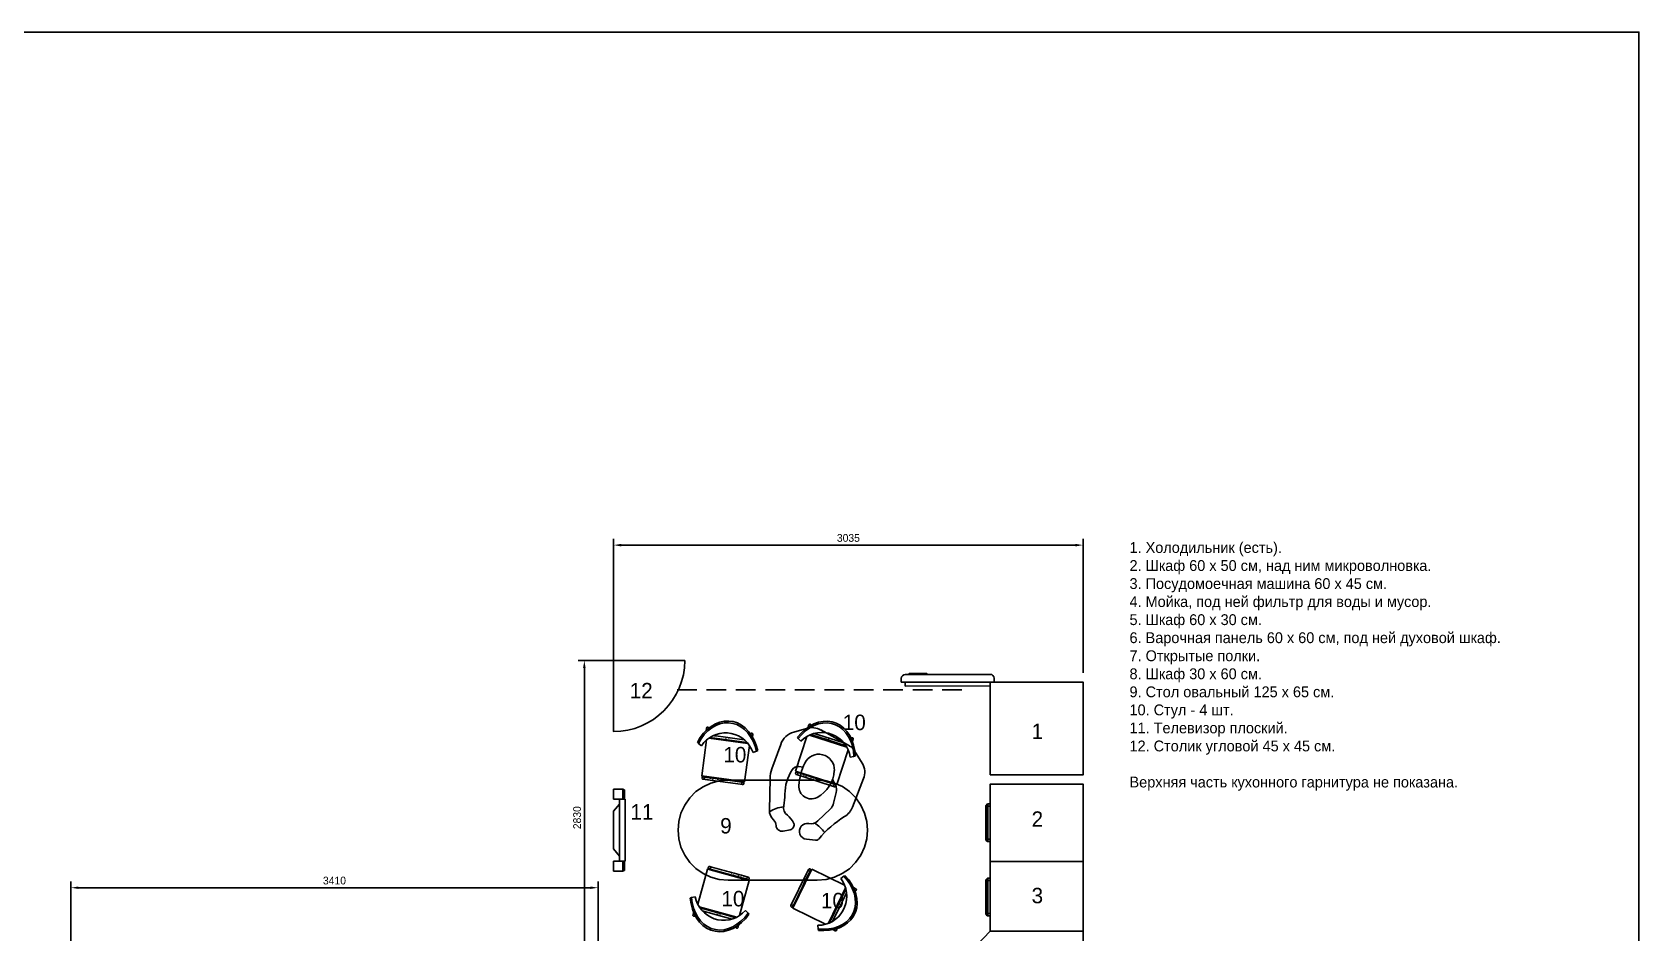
# Model space of a CAD drawing. Header units: millimetres. Extents: x -2161 to 29909, y 190 to 21725.
# Drawn here: x 8771 to 19160, y 14428 to 20254 of the extents above; entities that cross this region are included whole.
import ezdxf

# ---------------------------------------------------------------- set-up
doc = ezdxf.new("R2010")
doc.units = ezdxf.units.MM
doc.linetypes.add('DASHED', pattern=[19.05, 12.7, -6.35])
doc.linetypes.add('ELGO_LTYPE0', pattern=[0])
for name, color, linetype in [('04 Мебель', 5, 'Continuous'), ('05 Шторы', 5, 'DASHED'), ('07 Аксессуары', 6, 'Continuous'), ('08 Размеры', 7, 'Continuous')]:
    doc.layers.add(name, color=color, linetype=linetype)
doc.layers.add('100 noprint', color=1, linetype='Continuous', plot=False)
doc.styles.add('ATTR', font='romans.shx', dxfattribs={"width": 0.8, "height": 1.2})
doc.styles.get("Standard").update_dxf_attribs({"font": 'Ubuntu-R.ttf'})
doc.dimstyles.new('ISO-25', dxfattribs={"dimtxt": 2.5, "dimasz": 2.5, "dimexe": 1.25, "dimexo": 0.625, "dimtad": 1, "dimtxsty": 'Standard', "dimcen": 2.5, "dimadec": 0, "dimazin": 0, "dimtfac": 1, "dimtmove": 0, "dimatfit": 3, "dimfxl": 1, "dimarcsym": 0})

# ---------------------------------------------------------------- blocks, each defined once
blk = doc.blocks.new('m_108')
at = {"color": 0, "linetype": 'ELGO_LTYPE0', "lineweight": -2}
for p, q in [((-301.5, 137.4), (-285.8, 148.4)), ((-285.8, 148.4), (-268.5, 156.5)), ((-268.5, 156.5), (-250.3, 161.3)), ((-250.3, 161.3), (-231.6, 162.9)), ((-231.6, 162.9), (-213, 161.2)), ((-213, 161.2), (-194.8, 156.4)), ((-194.8, 156.4), (-177.5, 148.3)), ((-177.5, 148.3), (-161.8, 137.3)), ((-105, 138.1), (-104.4, 138.7)), ((-104.4, 138.7), (-103.6, 139)), ((-103.6, 139), (-102.8, 139)), ((-102.8, 139), (-102, 138.8)), ((-102, 138.8), (-101.3, 138.3)), ((-84, 140.2), (-94.2, 138)), ((-73.9, 140.7), (-84, 140.2)), ((-64.1, 139.7), (-73.9, 140.7)), ((-54.9, 137), (-64.1, 139.7)), ((-457.7, 104), (-462.2, 95.5)), ((-451.7, 111.8), (-457.7, 104)), ((-454.4, 102.4), (-448.6, 109.9)), ((-444.3, 118.6), (-451.7, 111.8)), ((-448.6, 109.9), (-441.4, 116.5)), ((-435.6, 124.5), (-444.3, 118.6)), ((-441.4, 116.5), (-433, 122.2)), ((-437.8, 40.4), (-413.1, 116.8)), ((-436.6, 37.7), (-410.6, 118.2)), ((-425.8, 129.3), (-435.6, 124.5)), ((-433.7, 68.5), (-419.6, 112)), ((-433, 122.2), (-423.6, 126.8)), ((-430.9, 129.9), (-430.7, 130.7)), ((-430.7, 129.1), (-430.9, 129.9)), ((-430.7, 130.7), (-430.4, 131.4)), ((-430.3, 128.4), (-430.7, 129.1)), ((-430.4, 131.4), (-429.8, 132)), ((-429.7, 127.9), (-430.3, 128.4)), ((-430, 101.2), (-424.7, 107.4)), ((-429.8, 132), (-429, 132.3)), ((-429.2, 127.7), (-429.7, 127.9)), ((-429, 132.3), (-428.2, 132.3)), ((-428.2, 132.3), (-427.5, 132.1)), ((-427.5, 132.1), (-422.4, 130.5)), ((-427.5, 132.1), (-426.9, 131.6)), ((-426.9, 131.6), (-426.5, 130.9)), ((-426.5, 129.3), (-426.7, 128.9)), ((-426.5, 130.9), (-426.3, 130.1)), ((-426.3, 130.1), (-426.5, 129.3)), ((-415, 133), (-425.8, 129.3)), ((-424.7, 107.4), (-418.6, 112.9)), ((-423.6, 126.8), (-413.2, 130.3)), ((-418.6, 112.9), (-411.9, 117.6)), ((-403.5, 135.4), (-415, 133)), ((-413.2, 130.3), (-402.1, 132.6)), ((-412.4, 117.2), (-411, 116.8)), ((-411.9, 117.6), (-404.6, 121.3)), ((-330.4, 96.8), (-405.1, 121)), ((-404.6, 121.3), (-396.9, 124)), ((-391.4, 136.5), (-403.5, 135.4)), ((-402.1, 132.6), (-390.4, 133.7)), ((-396.9, 124), (-388.9, 125.7)), ((-390.4, 133.7), (-391.4, 136.5)), ((-388.9, 125.7), (-390.4, 133.7)), ((-333.3, 91.8), (-325.5, 108.7)), ((-325.5, 108.7), (-314.8, 124.1)), ((-314.8, 124.1), (-301.5, 137.4)), ((-161.8, 137.3), (-148.6, 123.9)), ((-148.6, 123.9), (-137.9, 108.6)), ((-112.9, 113.6), (-147.3, 43)), ((-137.9, 108.6), (-130.1, 91.7)), ((-124.3, 122.4), (-133.5, 114.4)), ((-133.5, 114.4), (-132.2, 111.8)), ((-123.3, 119.5), (-132.2, 111.8)), ((-132.2, 111.8), (-127.5, 105.2)), ((-127.5, 105.2), (-120.7, 109.7)), ((-114.6, 129), (-124.3, 122.4)), ((-113.9, 125.9), (-123.3, 119.5)), ((-120.7, 109.7), (-113.4, 113.4)), ((-104.5, 134.3), (-114.6, 129)), ((-104.2, 130.9), (-113.9, 125.9)), ((-113.4, 113.4), (-105.6, 116.1)), ((-107.7, 132.6), (-105.3, 137.4)), ((-107.1, 115.6), (-31, 78.5)), ((-105.7, 114.9), (-105.1, 116.2)), ((-105.6, 116.1), (-97.6, 117.7)), ((-105.3, 137.4), (-105.4, 136.6)), ((-105.4, 136.6), (-105.2, 135.9)), ((-105.3, 137.4), (-105, 138.1)), ((-105.2, 135.9), (-104.7, 135.2)), ((-104.7, 135.2), (-104, 134.7)), ((-94.2, 138), (-104.5, 134.3)), ((-104.3, 116.4), (-32.1, 81.2)), ((-94.3, 134.5), (-104.2, 130.9)), ((-104, 134.7), (-103.6, 134.6)), ((-101.3, 138.3), (-100.9, 137.6)), ((-100.7, 136), (-101, 135.5)), ((-100.9, 137.6), (-100.7, 136.8)), ((-100.7, 136.8), (-100.7, 136)), ((-97.6, 117.7), (-89.5, 118.3)), ((-96.3, 117.8), (-77, 108.4)), ((-84.4, 136.6), (-94.3, 134.5)), ((-93.1, 114.9), (-93, 115.6)), ((-89.5, 118.3), (-81.3, 117.8)), ((-87.7, 113), (-87.7, 113.5)), ((-74.7, 137.2), (-84.4, 136.6)), ((-81.3, 117.8), (-73.3, 116.2)), ((-77, 108.4), (-35.9, 88.4)), ((-77, 108.4), (-77, 108.2)), ((-65.3, 136.1), (-74.7, 137.2)), ((-73.3, 116.2), (-65.5, 113.6)), ((-65.5, 113.6), (-58.1, 110)), ((-56.3, 133.6), (-65.3, 136.1)), ((-58.1, 110), (-51.3, 105.5)), ((-48.1, 129.6), (-56.3, 133.6)), ((-46.3, 132.8), (-54.9, 137)), ((-51.3, 105.5), (-45.1, 100.2)), ((-40.5, 124.1), (-48.1, 129.6)), ((-38.5, 127.2), (-46.3, 132.8)), ((-33.9, 117.3), (-40.5, 124.1)), ((-31.6, 120.1), (-38.5, 127.2)), ((-28.4, 109.3), (-33.9, 117.3)), ((-25.9, 111.8), (-31.6, 120.1)), ((-23.9, 100.2), (-28.4, 109.3)), ((-21.2, 102.4), (-25.9, 111.8)), ((-465.2, 86.4), (-466.5, 76.9)), ((-466.5, 76.9), (-466.1, 67)), ((-462.2, 95.5), (-465.2, 86.4)), ((-462.8, 76.2), (-461.6, 85.4)), ((-462.5, 66.7), (-462.8, 76.2)), ((-461.6, 85.4), (-458.7, 94.2)), ((-458.7, 94.2), (-454.4, 102.4)), ((-442.4, 62.9), (-442, 71.1)), ((-442, 71.1), (-440.5, 79.1)), ((-440.5, 79.1), (-438, 86.9)), ((-438, 86.9), (-434.5, 94.3)), ((-434.5, 94.3), (-430, 101.2)), ((-429.1, 73.6), (-428.4, 73.3)), ((-428.8, 79.8), (-428.1, 79.6)), ((-427.8, 73.1), (-427.4, 72.9)), ((-359.1, 8), (-330.9, 95.3)), ((-348.7, 19), (-325.3, 91.6)), ((-344.9, 46.6), (-330.6, 90.8)), ((-339.8, 54.5), (-338.2, 73.6)), ((-338.2, 73.6), (-333.3, 91.8)), ((-332.2, 91.3), (-330.3, 90.7)), ((-330.9, 95.3), (-330.6, 96)), ((-330.7, 95.8), (-328, 94.9)), ((-330.6, 96), (-330.5, 96.6)), ((-330.5, 96.6), (-330.4, 96.8)), ((-329.9, 93), (-330, 92.2)), ((-330, 92.2), (-329.8, 91.4)), ((-329.5, 93.7), (-329.9, 93)), ((-329.8, 91.4), (-329.4, 90.7)), ((-328.8, 94.3), (-329.5, 93.7)), ((-329.4, 90.7), (-328.7, 90.1)), ((-328.1, 94.6), (-328.8, 94.3)), ((-328.7, 90.1), (-327.9, 89.9)), ((-328, 94.9), (-328.1, 94.6)), ((-327.2, 94.6), (-328.1, 94.6)), ((-327.9, 89.9), (-327.1, 89.9)), ((-326.4, 94.4), (-327.2, 94.6)), ((-327.1, 89.9), (-326.3, 90.2)), ((-325.8, 93.9), (-326.4, 94.4)), ((-326.3, 90.2), (-325.7, 90.8)), ((-325.3, 93.2), (-325.8, 93.9)), ((-325.7, 90.8), (-325.3, 91.5)), ((-325.2, 92.4), (-325.3, 93.2)), ((-325.3, 91.5), (-325.2, 92.4)), ((-325.3, 91.6), (-325.3, 91.6)), ((-130.1, 91.7), (-125.3, 73.6)), ((-125.3, 73.6), (-123.7, 54.5)), ((-73.5, 101.5), (-73.3, 101.9)), ((-72.9, 102.4), (-72.6, 103.1)), ((-66.8, 101.2), (-66.5, 102)), ((-63.4, 2.1), (-29, 72.7)), ((-45.1, 100.2), (-39.7, 94)), ((-39.7, 94), (-35.1, 87.2)), ((-35.1, 87.2), (-31.5, 79.9)), ((-32.4, 79.2), (-31.7, 80.4)), ((-31.5, 79.9), (-28.8, 72.2)), ((-28.8, 72.2), (-27.2, 64.2)), ((-20.7, 90.2), (-23.9, 100.2)), ((-17.9, 92), (-21.2, 102.4)), ((-18.6, 79.4), (-20.7, 90.2)), ((-19, 95.6), (-18.8, 96.1)), ((-18.8, 96.1), (-18.2, 96.6)), ((-17.9, 68.1), (-18.6, 79.4)), ((-18.2, 96.6), (-17.5, 96.9)), ((-18.2, 92.9), (-17.8, 92.7)), ((-15.8, 80.9), (-17.9, 92)), ((-17.8, 92.7), (-17, 92.5)), ((-17.5, 96.9), (-16.6, 97)), ((-14.9, 93.3), (-17.2, 88.5)), ((-17, 92.5), (-16.2, 92.5)), ((-16.6, 97), (-15.8, 96.7)), ((-16.2, 92.5), (-15.5, 92.8)), ((-15.8, 96.7), (-15.2, 96.3)), ((-15, 69.1), (-15.8, 80.9)), ((-15.5, 92.8), (-14.9, 93.3)), ((-15.2, 96.3), (-14.7, 95.6)), ((-14.6, 94), (-14.9, 93.3)), ((-14.7, 95.6), (-14.5, 94.8)), ((-14.5, 94.8), (-14.6, 94)), ((-466.1, 67), (-464.2, 57.1)), ((-464.2, 57.1), (-460.6, 47.3)), ((-460.6, 57.2), (-462.5, 66.7)), ((-457.1, 47.6), (-460.6, 57.2)), ((-460.6, 47.3), (-455.4, 37.6)), ((-460.4, 38.6), (-460.3, 39.4)), ((-460.2, 37.8), (-460.4, 38.6)), ((-460.3, 39.4), (-459.9, 40.2)), ((-459.8, 37.1), (-460.2, 37.8)), ((-459.9, 40.2), (-459.3, 40.8)), ((-459.2, 36.6), (-459.8, 37.1)), ((-459.3, 40.8), (-458.5, 41.1)), ((-458.5, 36.4), (-459.2, 36.6)), ((-458.5, 41.1), (-457.8, 41.1)), ((-457.7, 36.4), (-458.5, 36.4)), ((-458.5, 36.4), (-453.4, 34.7)), ((-457.8, 41.1), (-457.2, 41)), ((-456.9, 36.8), (-457.7, 36.4)), ((-452.2, 38.4), (-457.1, 47.6)), ((-456.3, 37.3), (-456.9, 36.8)), ((-456, 38.1), (-456.3, 37.3)), ((-455.9, 38.5), (-456, 38.1)), ((-455.4, 37.6), (-448.9, 28.4)), ((-445.8, 29.5), (-452.2, 38.4)), ((-441.7, 54.8), (-442.4, 62.9)), ((-440, 46.8), (-441.7, 54.8)), ((-440.3, 48.1), (-433.7, 68.5)), ((-437.3, 39), (-440, 46.8)), ((-438.6, 51.7), (-437.9, 51.7)), ((-437.5, 39.6), (-436.1, 39.1)), ((-433.6, 31.8), (-437.3, 39)), ((-437.2, 57.1), (-436.8, 57.2)), ((-433.7, 68.5), (-433.6, 68.5)), ((-355.7, 13.1), (-346.6, 41.3)), ((-346.6, 41.3), (-344.9, 46.6)), ((-346.6, 41.3), (-346.4, 41.3)), ((-345.4, 41.1), (-344.6, 40.9)), ((-344.9, 46.6), (-344.7, 46.6)), ((-342.1, 45.8), (-341.4, 45.6)), ((-339.8, -137.5), (-339.8, 54.5)), ((-148.3, 38.4), (-147.9, 39.2)), ((-148.3, 37.6), (-148.3, 38.4)), ((-148.1, 36.8), (-148.3, 37.6)), ((-147.7, 36.1), (-148.1, 36.8)), ((-147.9, 39.2), (-147.3, 39.8)), ((-147.2, 35.8), (-147.7, 36.1)), ((-147.7, 36.1), (-147, 35.6)), ((-147.5, 39.9), (-146.3, 42.5)), ((-147.3, 39.8), (-147.5, 39.9)), ((-147.3, 43), (-147, 42.9)), ((-146.5, 40.1), (-147.3, 39.8)), ((-147.1, 35.7), (-147.2, 35.8)), ((-147.1, 35.7), (-137.9, 31.2)), ((-147.1, 35.7), (-147.1, 35.7)), ((-147.1, 35.7), (-147.1, 35.7)), ((-147.1, 35.7), (-147.1, 35.7)), ((-147, 42.9), (-146.5, 42.6)), ((-147, 35.6), (-146.2, 35.4)), ((-146.5, 42.6), (-145.9, 42.3)), ((-145.7, 40.2), (-146.5, 40.1)), ((-146.2, 35.4), (-145.4, 35.5)), ((-145.9, 42.3), (-63.4, 2.1)), ((-144.9, 39.9), (-145.7, 40.2)), ((-145.4, 35.5), (-144.6, 35.8)), ((-144.2, 39.5), (-144.9, 39.9)), ((-144.6, 35.8), (-144, 36.4)), ((-143.8, 38.8), (-144.2, 39.5)), ((-144, 36.4), (-143.6, 37.1)), ((-143.6, 38), (-143.8, 38.8)), ((-143.6, 37.1), (-143.6, 38)), ((-143, 38.4), (-142, 40.4)), ((-142.8, 38.9), (-116.2, 25.9)), ((-135.7, 34.1), (-135.5, 34.8)), ((-123.7, 54.5), (-123.7, -137.5)), ((-27.2, 64.2), (-26.6, 56)), ((-26.6, 56), (-18.5, 56.4)), ((-18.5, 56.4), (-17.9, 68.1)), ((-18.5, 56.4), (-15.6, 57)), ((-15.6, 57), (-15, 69.1)), ((-448.9, 28.4), (-440.9, 19.7)), ((-438.2, 21.1), (-445.8, 29.5)), ((-440.9, 19.7), (-431.8, 11.7)), ((-429.3, 13.4), (-438.2, 21.1)), ((-433.8, 32.2), (-359.1, 8)), ((-428.9, 25), (-433.6, 31.8)), ((-431.8, 11.7), (-429.3, 13.4)), ((-429.3, 13.4), (-423.4, 18.9)), ((-423.4, 18.9), (-428.9, 25)), ((-358.8, 9.1), (-356, 8.2)), ((-357.3, 13.6), (-355.2, 12.9)), ((-356.5, 10), (-356.4, 10.9)), ((-356.4, 9.2), (-356.5, 10)), ((-356.4, 10.9), (-356, 11.6)), ((-355.9, 8.5), (-356.4, 9.2)), ((-356, 11.6), (-355.4, 12.1)), ((-356, 8.2), (-355.9, 8.5)), ((-355.3, 8), (-355.9, 8.5)), ((-355.4, 12.1), (-354.6, 12.5)), ((-354.5, 7.7), (-355.3, 8)), ((-354.6, 12.5), (-353.8, 12.5)), ((-353.6, 7.8), (-354.5, 7.7)), ((-353.8, 12.5), (-353, 12.2)), ((-352.9, 8.1), (-353.6, 7.8)), ((-353, 12.2), (-352.4, 11.7)), ((-352.2, 8.6), (-352.9, 8.1)), ((-352.6, 20.8), (-351.9, 20.8)), ((-352.4, 11.7), (-351.9, 11)), ((-351.9, 9.4), (-352.2, 8.6)), ((-352, 9.1), (-351.9, 9.2)), ((-351.9, 9.2), (-348.7, 19)), ((-351.9, 11), (-351.7, 10.2)), ((-351.7, 10.2), (-351.9, 9.4)), ((-351.9, 9.3), (-351.9, 9.2)), ((-351.9, 9.2), (-351.9, 9.2)), ((-351.5, 25.8), (-351, 25.8)), ((-351.2, 15.2), (-350.7, 14.8)), ((-351, 25.8), (-350.3, 25.8)), ((-350.3, 25.8), (-349.6, 25.6)), ((-349.7, 20.1), (-349.1, 19.7)), ((-348.7, 19), (-348.8, 19.3)), ((-347.9, 30.6), (-347.1, 30.4)), ((-141.8, 33.7), (-141.3, 34.2)), ((-137.9, 31.2), (-69.3, -2.2)), ((-137.9, 31.2), (-137.6, 31.2)), ((-137.2, 31.5), (-136.7, 31.9)), ((-131.2, 31.1), (-131, 31.8)), ((-131, 31.8), (-130.8, 32.5)), ((-130.8, 32.5), (-130.8, 32.9)), ((-126.9, 28), (-126.5, 28.8)), ((-116.8, 24), (-116.5, 24.8)), ((-116.2, 25.9), (-111.1, 23.5)), ((-116.2, 25.9), (-116.1, 25.8)), ((-112.6, 20.2), (-112.3, 20.9)), ((-111.1, 23.5), (-111.2, 23.3)), ((-111.1, 23.5), (-69.4, 3.2)), ((-70.7, 0.6), (-70.3, 1.4)), ((-70.7, -0.2), (-70.7, 0.6)), ((-70.3, 1.4), (-69.7, 1.9)), ((-69.7, 1.9), (-68.9, 2.3)), ((-69.6, 2.9), (-68.7, 4.7)), ((-68.9, 2.3), (-68.1, 2.3)), ((-68.1, 2.3), (-67.3, 2.1)), ((-67.3, 2.1), (-66.6, 1.6)), ((-66.6, 1.6), (-66.2, 0.9)), ((-66.2, 0.9), (-66, 0.1)), ((-66, 0.1), (-65.7, 0)), ((-66, 0.1), (-66, -0.7)), ((-65.7, 0), (-64.4, 2.6)), ((-70.5, -1), (-70.7, -0.2)), ((-70.1, -1.7), (-70.5, -1)), ((-69.4, -2.2), (-70.1, -1.7)), ((-68.6, -2.4), (-69.4, -2.2)), ((-69.4, -2.2), (-68.6, -2.4)), ((-69.3, -2.2), (-69.4, -2.2)), ((-67.8, -2.4), (-68.6, -2.4)), ((-67, -2), (-67.8, -2.4)), ((-66.4, -1.5), (-67, -2)), ((-66, -0.7), (-66.4, -1.5)), ((-452.1, -100.7), (-458.1, -108.8)), ((-454.7, -110.1), (-448.9, -102.3)), ((-444.6, -93.4), (-452.1, -100.7)), ((-448.9, -102.3), (-441.6, -95.2)), ((-435.8, -86.9), (-444.6, -93.4)), ((-441.6, -95.2), (-433.2, -89)), ((-440.6, -85.7), (-440.9, -86.5)), ((-440.9, -86.5), (-440.9, -87.3)), ((-440.9, -87.3), (-440.6, -88.1)), ((-440.2, -85), (-440.6, -85.7)), ((-440.6, -88.1), (-440.1, -88.7)), ((-439.5, -84.6), (-440.2, -85)), ((-440.1, -88.7), (-439.4, -89.1)), ((-438.7, -84.4), (-439.5, -84.6)), ((-439.4, -89.1), (-438.8, -89.1)), ((-438, -84.5), (-438.7, -84.4)), ((-437.3, -84.9), (-438, -84.5)), ((-438, -84.5), (-432.7, -85.2)), ((-436.7, -85.5), (-437.3, -84.9)), ((-436.4, -86.2), (-436.7, -85.5)), ((-436.5, -87.5), (-436.4, -87.1)), ((-436.4, -87.1), (-436.4, -86.2)), ((-425.8, -81.4), (-435.8, -86.9)), ((-433.2, -89), (-423.6, -83.7)), ((-432.8, -148.3), (-426.6, -102.9)), ((-431.7, -176.6), (-421, -97)), ((-430.8, -108.3), (-425.8, -101.8)), ((-430.1, -179), (-418.8, -95.1)), ((-414.9, -77), (-425.8, -81.4)), ((-425.8, -101.8), (-420, -96)), ((-423.6, -83.7), (-413, -79.5)), ((-420.4, -96.5), (-419, -96.7)), ((-420, -96), (-413.5, -91.1)), ((-403.2, -73.8), (-414.9, -77)), ((-336.1, -101.9), (-413.9, -91.4)), ((-413.5, -91.1), (-406.4, -87)), ((-413, -79.5), (-401.7, -76.3)), ((-406.4, -87), (-398.8, -83.9)), ((-401.7, -76.3), (-403.2, -73.8)), ((-398.8, -83.9), (-401.7, -76.3)), ((-336.4, -104.4), (-336.3, -103.5)), ((-336.3, -103.5), (-336.2, -102.8)), ((-333.4, -103.4), (-336.3, -103)), ((-336.2, -102.8), (-336.1, -102.2)), ((-336.1, -102.2), (-336.1, -101.9)), ((-334.1, -104.2), (-333.4, -103.7)), ((-333.4, -103.7), (-333.4, -103.4)), ((-333.4, -103.7), (-332.6, -103.5)), ((-332.6, -103.5), (-331.8, -103.6)), ((-331.8, -103.6), (-331.1, -104)), ((-147.6, -181.5), (-123.1, -92.6)), ((-132.9, -103.8), (-134.3, -108.9)), ((-134.1, -126.1), (-126.2, -97.5)), ((-132.9, -103.8), (-130.2, -94)), ((-132.9, -104.1), (-132.9, -103.8)), ((-131.2, -99.5), (-130.6, -99.8)), ((-130.2, -94), (-130.3, -94.8)), ((-130.3, -94.8), (-130.1, -95.6)), ((-129.9, -93.2), (-130.2, -94)), ((-130.1, -93.7), (-130.2, -93.8)), ((-130.2, -93.8), (-130.2, -93.8)), ((-130.2, -93.8), (-130.2, -93.9)), ((-130.2, -94), (-130.2, -93.8)), ((-130.1, -95.6), (-129.6, -96.3)), ((-129.3, -92.6), (-129.9, -93.2)), ((-129.6, -96.3), (-129, -96.8)), ((-128.5, -92.3), (-129.3, -92.6)), ((-129, -96.8), (-128.2, -97)), ((-127.7, -92.2), (-128.5, -92.3)), ((-128.2, -97), (-127.3, -96.9)), ((-126.9, -92.4), (-127.7, -92.2)), ((-127.3, -96.9), (-126.6, -96.6)), ((-126.2, -92.9), (-126.9, -92.4)), ((-126.7, -97.4), (-124.6, -98)), ((-126.6, -96.6), (-126, -96)), ((-126.2, -92.9), (-126.1, -92.6)), ((-125.7, -93.6), (-126.2, -92.9)), ((-126.1, -92.6), (-123.4, -93.4)), ((-126, -96), (-125.6, -95.2)), ((-125.5, -94.4), (-125.7, -93.6)), ((-125.6, -95.2), (-125.5, -94.4)), ((-123.1, -92.3), (-47.4, -113.1)), ((-123.1, -92.6), (-123.1, -92.3)), ((-52.7, -94.5), (-58.3, -100.3)), ((-58.3, -100.3), (-52.6, -106.2)), ((-50.3, -92.7), (-52.7, -94.5)), ((-43.5, -101.8), (-52.7, -94.5)), ((-40.8, -100.3), (-50.3, -92.7)), ((-35.5, -109.8), (-43.5, -101.8)), ((-32.5, -108.6), (-40.8, -100.3)), ((-465.6, -126.7), (-466.9, -136.2)), ((-466.9, -136.2), (-466.5, -145.8)), ((-462.7, -117.5), (-465.6, -126.7)), ((-463.2, -136.5), (-461.9, -127.4)), ((-462.8, -145.8), (-463.2, -136.5)), ((-458.1, -108.8), (-462.7, -117.5)), ((-461.9, -127.4), (-459.1, -118.5)), ((-459.1, -118.5), (-454.7, -110.1)), ((-441.3, -138.9), (-440.2, -130.8)), ((-440.2, -130.8), (-438.1, -122.9)), ((-438.1, -122.9), (-434.9, -115.4)), ((-434.9, -115.4), (-430.8, -108.3)), ((-429.9, -136.2), (-429.1, -136.3)), ((-348.5, -194.1), (-336.4, -104.4)), ((-341.4, -154), (-335.2, -108)), ((-340.3, -181.8), (-330.8, -111.2)), ((-338.2, -156.5), (-339.8, -137.5)), ((-336.9, -107.7), (-334.9, -108)), ((-334.9, -105.6), (-334.7, -104.8)), ((-334.9, -106.5), (-334.9, -105.6)), ((-334.6, -107.2), (-334.9, -106.5)), ((-334.7, -104.8), (-334.1, -104.2)), ((-334, -107.8), (-334.6, -107.2)), ((-333.3, -108.2), (-334, -107.8)), ((-332.4, -108.3), (-333.3, -108.2)), ((-331.6, -108.2), (-332.4, -108.3)), ((-330.9, -107.7), (-331.6, -108.2)), ((-331.1, -104), (-330.5, -104.7)), ((-330.4, -107.1), (-330.9, -107.7)), ((-330.8, -111.2), (-330.1, -106.3)), ((-330.5, -104.7), (-330.2, -105.4)), ((-330.1, -106.3), (-330.4, -107.1)), ((-330.2, -105.4), (-330.1, -106.3)), ((-330.1, -106.2), (-330.1, -106.2)), ((-330.1, -106.3), (-330.1, -106.2)), ((-147.9, -176.2), (-135.6, -131.5)), ((-141.7, -135.6), (-143.2, -141)), ((-140.2, -130.2), (-141.7, -135.6)), ((-138.7, -124.8), (-140.2, -130.2)), ((-139.1, -130.6), (-138.3, -130.8)), ((-137.2, -119.4), (-138.7, -124.8)), ((-135.8, -114.1), (-137.2, -119.4)), ((-136.1, -125.8), (-135.3, -126)), ((-134.3, -108.9), (-135.8, -114.1)), ((-135.6, -131.5), (-135.7, -131.5)), ((-135.6, -131.5), (-134.1, -126.1)), ((-134.1, -126.1), (-134.2, -126.1)), ((-134, -115.2), (-133.2, -115.4)), ((-132.5, -104.4), (-132, -104.8)), ((-131.8, -110.3), (-131, -110.4)), ((-131, -110.4), (-130.4, -110.4)), ((-130.4, -110.4), (-129.9, -110.4)), ((-129.6, -105.4), (-129, -105.4)), ((-123.7, -137.5), (-125.3, -156.5)), ((-66.7, -200.1), (-44.3, -118.5)), ((-52.6, -106.2), (-47.6, -112.7)), ((-48.8, -142.2), (-43, -121.1)), ((-47.6, -112.7), (-43.6, -119.8)), ((-45.8, -149.3), (-40.1, -128.7)), ((-44.7, -119.9), (-43.4, -120.3)), ((-43.6, -119.8), (-40.5, -127.4)), ((-43.3, -138), (-42.8, -137.9)), ((-42.4, -132.4), (-41.7, -132.4)), ((-40.5, -127.4), (-38.4, -135.3)), ((-38.4, -135.3), (-37.4, -143.4)), ((-28.7, -118.4), (-35.5, -109.8)), ((-25.5, -117.6), (-32.5, -108.6)), ((-23.4, -127.5), (-28.7, -118.4)), ((-27.7, -114.8), (-22.5, -116.2)), ((-19.9, -127), (-25.5, -117.6)), ((-24.6, -117.2), (-25, -118)), ((-25, -118), (-25, -118.4)), ((-24, -116.6), (-24.6, -117.2)), ((-23.3, -116.3), (-24, -116.6)), ((-23.6, -120.8), (-23, -121)), ((-19.5, -136.8), (-23.4, -127.5)), ((-22.5, -116.2), (-23.3, -116.3)), ((-23, -121), (-22.2, -120.9)), ((-21.8, -116.4), (-22.5, -116.2)), ((-22.2, -120.9), (-21.5, -120.5)), ((-21.1, -116.9), (-21.8, -116.4)), ((-21.5, -120.5), (-21, -119.9)), ((-20.7, -117.5), (-21.1, -116.9)), ((-21, -119.9), (-20.6, -119.2)), ((-20.5, -118.3), (-20.7, -117.5)), ((-20.6, -119.2), (-20.5, -118.3)), ((-15.9, -136.6), (-19.9, -127)), ((-17.1, -146.3), (-19.5, -136.8)), ((-13.5, -146.5), (-15.9, -136.6)), ((-466.5, -145.8), (-464.4, -155.4)), ((-464.4, -155.4), (-460.7, -164.8)), ((-460.8, -155.1), (-462.8, -145.8)), ((-457.2, -164.1), (-460.8, -155.1)), ((-460.7, -164.8), (-455.4, -173.9)), ((-452.1, -172.9), (-457.2, -164.1)), ((-445.6, -181.1), (-452.1, -172.9)), ((-441.3, -147.1), (-441.3, -138.9)), ((-440.3, -155.2), (-441.3, -147.1)), ((-438.2, -163.2), (-440.3, -155.2)), ((-435.1, -170.7), (-438.2, -163.2)), ((-435.6, -169.5), (-432.8, -148.3)), ((-431, -177.8), (-435.1, -170.7)), ((-434.5, -165.6), (-433.9, -165.5)), ((-434.2, -160), (-433.8, -159.9)), ((-432.8, -148.3), (-432.6, -148.1)), ((-429.1, -142.4), (-428.3, -142.5)), ((-427.7, -142.6), (-427.3, -142.7)), ((-346.1, -188.8), (-342.2, -159.5)), ((-342.2, -159.5), (-341.4, -154)), ((-342.2, -159.5), (-342, -159.4)), ((-341.6, -170.2), (-340.8, -170.3)), ((-341.4, -154), (-341.3, -153.9)), ((-341, -159.4), (-340.2, -159.5)), ((-338.6, -154.2), (-337.8, -154.3)), ((-333.3, -174.6), (-338.2, -156.5)), ((-151.8, -172.4), (-153.1, -177.2)), ((-150.4, -167.4), (-151.8, -172.4)), ((-149, -162.2), (-150.4, -167.4)), ((-147.6, -157), (-149, -162.2)), ((-146.1, -151.7), (-147.6, -157)), ((-144.6, -146.4), (-146.1, -151.7)), ((-143.2, -141), (-144.6, -146.4)), ((-125.3, -156.5), (-130.2, -174.6)), ((-64.3, -198.5), (-52.1, -153.9)), ((-57.9, -193.5), (-45.8, -149.3)), ((-52.1, -153.9), (-50.4, -148.1)), ((-51.9, -154.1), (-51.6, -154.2)), ((-51, -154.4), (-50.2, -154.7)), ((-51, -160.7), (-50.2, -160.9)), ((-50.4, -148.1), (-48.8, -142.2)), ((-45.8, -149.3), (-46, -149.4)), ((-40.7, -167.6), (-43.9, -175.1)), ((-38.6, -159.7), (-40.7, -167.6)), ((-37.5, -151.6), (-38.6, -159.7)), ((-37.4, -143.4), (-37.5, -151.6)), ((-19.7, -173.9), (-17.3, -165)), ((-17.3, -165), (-16.4, -155.8)), ((-16.4, -155.8), (-17.1, -146.3)), ((-16.1, -175.1), (-13.6, -165.8)), ((-13.6, -165.8), (-12.7, -156.3)), ((-12.7, -156.3), (-13.5, -146.5)), ((-455.4, -173.9), (-448.7, -182.4)), ((-453.5, -180.7), (-453.7, -181.5)), ((-453.7, -181.5), (-453.7, -182.3)), ((-453.7, -182.3), (-453.4, -183.1)), ((-453, -180.1), (-453.5, -180.7)), ((-453.4, -183.1), (-452.9, -183.7)), ((-452.3, -179.6), (-453, -180.1)), ((-452.9, -183.7), (-452.1, -184.1)), ((-451.5, -179.4), (-452.3, -179.6)), ((-452.1, -184.1), (-451.4, -184.2)), ((-451, -179.5), (-451.5, -179.4)), ((-451.4, -184.2), (-450.6, -184)), ((-451.4, -184.2), (-446.1, -184.9)), ((-450.6, -184), (-450, -183.6)), ((-450, -183.6), (-449.5, -182.9)), ((-449.5, -182.9), (-449.2, -182.1)), ((-449.2, -182.1), (-449.3, -181.7)), ((-448.7, -182.4), (-440.5, -190.4)), ((-437.7, -188.8), (-445.6, -181.1)), ((-440.5, -190.4), (-431.2, -197.5)), ((-428.7, -195.7), (-437.7, -188.8)), ((-431.3, -177.4), (-429.9, -177.5)), ((-431.2, -197.5), (-420.7, -203.7)), ((-426.1, -184.3), (-431, -177.8)), ((-418.7, -201.7), (-428.7, -195.7)), ((-426.4, -183.9), (-348.6, -194.4)), ((-420.3, -190.1), (-426.1, -184.3)), ((-420.7, -203.7), (-418.7, -201.7)), ((-413.8, -195.1), (-420.3, -190.1)), ((-418.7, -201.7), (-413.8, -195.1)), ((-348.6, -194.4), (-348.5, -194.1)), ((-348.4, -193.3), (-345.6, -193.7)), ((-347.8, -188.6), (-345.6, -188.9)), ((-346.4, -191.2), (-346.2, -190.4)), ((-346.4, -192), (-346.4, -191.2)), ((-346.1, -192.8), (-346.4, -192)), ((-346.2, -190.4), (-345.7, -189.7)), ((-345.5, -193.4), (-346.1, -192.8)), ((-345.7, -189.7), (-345, -189.3)), ((-345.6, -193.7), (-345.5, -193.4)), ((-344.8, -193.8), (-345.5, -193.4)), ((-345, -189.3), (-344.2, -189.1)), ((-344, -193.9), (-344.8, -193.8)), ((-344.5, -180.7), (-343.8, -180.6)), ((-344.2, -175.6), (-343.8, -175.5)), ((-344.2, -189.1), (-343.3, -189.2)), ((-343.2, -193.7), (-344, -193.9)), ((-343.8, -175.5), (-343.1, -175.4)), ((-343.3, -189.2), (-342.6, -189.6)), ((-342.5, -193.3), (-343.2, -193.7)), ((-343.1, -175.4), (-342.3, -175.4)), ((-342.6, -189.6), (-342, -190.2)), ((-341.9, -192.6), (-342.5, -193.3)), ((-342.1, -186), (-341.5, -186.3)), ((-342, -190.2), (-341.7, -191)), ((-341.7, -191.8), (-341.9, -192.6)), ((-341.8, -192.1), (-341.7, -192)), ((-341.7, -192), (-340.3, -181.8)), ((-341.7, -191), (-341.7, -191.8)), ((-341.7, -191.9), (-341.7, -192)), ((-341.7, -192), (-341.7, -192)), ((-341.4, -180.9), (-340.8, -181.2)), ((-340.3, -181.8), (-340.4, -181.5)), ((-325.4, -191.5), (-333.3, -174.6)), ((-314.7, -206.8), (-325.4, -191.5)), ((-301.4, -220.1), (-314.7, -206.8)), ((-148.8, -206.8), (-162.1, -220.1)), ((-153.2, -178.1), (-153.1, -177.2)), ((-153, -178.9), (-153.2, -178.1)), ((-153.1, -177.2), (-152.8, -176.5)), ((-153.1, -177.2), (-153.1, -177.3)), ((-153.1, -177.3), (-153.1, -177.3)), ((-152.5, -179.5), (-153, -178.9)), ((-152.8, -176.5), (-152.2, -175.9)), ((-151.8, -180), (-152.5, -179.5)), ((-152.2, -175.9), (-151.4, -175.5)), ((-151, -180.2), (-151.8, -180)), ((-151.4, -175.5), (-150.6, -175.5)), ((-150.2, -180.2), (-151, -180.2)), ((-150.6, -175.5), (-149.8, -175.7)), ((-150.3, -180.5), (-150.2, -180.2)), ((-147.5, -181.2), (-150.3, -180.5)), ((-149.4, -179.8), (-150.2, -180.2)), ((-149.8, -175.7), (-149.1, -176.2)), ((-148.8, -179.2), (-149.4, -179.8)), ((-149.1, -176.2), (-148.6, -176.9)), ((-148.5, -178.5), (-148.8, -179.2)), ((-138.1, -191.5), (-148.8, -206.8)), ((-148.6, -176.9), (-148.4, -177.7)), ((-148.4, -177.7), (-148.5, -178.5)), ((-148.2, -176.1), (-146.2, -176.7)), ((-147.8, -182.3), (-147.7, -182)), ((-72, -203.1), (-147.8, -182.3)), ((-147.7, -182), (-147.6, -181.5)), ((-130.2, -174.6), (-138.1, -191.5)), ((-80.1, -206.5), (-88, -208.6)), ((-72.5, -203.4), (-80.1, -206.5)), ((-65.4, -199.4), (-72.5, -203.4)), ((-66.3, -198.6), (-65, -199)), ((-58.9, -194.4), (-65.4, -199.4)), ((-53.1, -188.7), (-58.9, -194.4)), ((-53.3, -208.1), (-44.1, -203.1)), ((-48.1, -182.2), (-53.1, -188.7)), ((-51, -210.5), (-41.4, -205.3)), ((-43.9, -175.1), (-48.1, -182.2)), ((-44.1, -203.1), (-36, -197)), ((-41.4, -205.3), (-33, -199)), ((-36, -197), (-29.1, -190)), ((-33, -199), (-25.9, -191.8)), ((-29.1, -190), (-23.7, -182.3)), ((-25.9, -191.8), (-20.3, -183.8)), ((-23.7, -182.3), (-19.7, -173.9)), ((-20.3, -183.8), (-16.1, -175.1)), ((-285.8, -231.1), (-301.4, -220.1)), ((-268.5, -239.1), (-285.8, -231.1)), ((-250.3, -243.9), (-268.5, -239.1)), ((-195, -239.1), (-213.2, -243.9)), ((-177.7, -231.1), (-195, -239.1)), ((-162.1, -220.1), (-177.7, -231.1)), ((-88, -208.6), (-86.2, -216.5)), ((-86.2, -216.5), (-74.6, -214.9)), ((-86.2, -216.5), (-85, -219.2)), ((-85, -219.2), (-73, -217.5)), ((-74.6, -214.9), (-63.6, -212.1)), ((-73, -217.5), (-61.6, -214.6)), ((-63.6, -212.1), (-53.3, -208.1)), ((-61.6, -214.6), (-51, -210.5)), ((-54.3, -211.8), (-49.2, -213.2)), ((-50.4, -210.4), (-50.2, -210)), ((-50.4, -211.3), (-50.4, -210.4)), ((-50.3, -212.1), (-50.4, -211.3)), ((-49.8, -212.7), (-50.3, -212.1)), ((-49.2, -213.2), (-49.8, -212.7)), ((-49.2, -213.2), (-48.5, -213.4)), ((-48.5, -213.4), (-47.6, -213.3)), ((-47.2, -208.9), (-47.7, -208.7)), ((-47.6, -213.3), (-46.9, -213)), ((-46.5, -209.3), (-47.2, -208.9)), ((-46.9, -213), (-46.4, -212.4)), ((-46.1, -210), (-46.5, -209.3)), ((-46.4, -212.4), (-46, -211.6)), ((-45.9, -210.8), (-46.1, -210)), ((-46, -211.6), (-45.9, -210.8)), ((-231.7, -245.5), (-250.3, -243.9)), ((-213.2, -243.9), (-231.7, -245.5))]:
    blk.add_line(p, q, dxfattribs=at)
blk = doc.blocks.new('A$C27B31319')
at = {"linetype": 'Continuous'}
for p, q in [((-1036, -223), (-1036, 17)), ((-1036, 17), (-776, 17)), ((-1036, 17), (-776, 17)), ((-1036, -223), (-1036, 17)), ((-776, 17), (-776, -223)), ((-776, 17), (-776, -223)), ((824, 17), (1084, 17)), ((824, 17), (1084, 17)), ((824, -223), (824, 17)), ((824, -223), (824, 17)), ((1084, 17), (1084, -223)), ((1084, 17), (1084, -223)), ((-776, -223), (-1036, -223)), ((-1035, -227), (-1036, -223)), ((-1035, -227), (-1036, -223)), ((-1034, -230), (-1035, -227)), ((-1034, -230), (-1035, -227)), ((-1033, -233), (-1034, -230)), ((-1033, -233), (-1034, -230)), ((-1031, -236), (-1033, -233)), ((-1031, -236), (-1033, -233)), ((-1028, -239), (-1031, -236)), ((-1028, -239), (-1031, -236)), ((-1026, -241), (-1028, -239)), ((-1026, -241), (-1028, -239)), ((-1022, -242), (-1026, -241)), ((-1022, -242), (-1026, -241)), ((-1019, -243), (-1022, -242)), ((-1019, -243), (-1022, -242)), ((-1016, -243), (-1019, -243)), ((-1016, -243), (-1019, -243)), ((-796, -243), (-1016, -243)), ((-1016, -263), (-1016, -243)), ((-796, -253), (-1016, -253)), ((-1016, -253), (-1016, -263)), ((-796, -263), (-1016, -263)), ((-796, -263), (-1016, -263)), ((-999, -243), (-999, -253)), ((-993, -243), (-993, -253)), ((-926, -248), (-926, -243)), ((-886, -248), (-926, -248)), ((-886, -243), (-886, -248)), ((-819, -243), (-819, -253)), ((-813, -243), (-813, -253)), ((-792, -243), (-796, -243)), ((-792, -243), (-796, -243)), ((-796, -243), (-796, -263)), ((-796, -253), (-796, -263)), ((-789, -242), (-792, -243)), ((-789, -242), (-792, -243)), ((-786, -241), (-789, -242)), ((-786, -241), (-789, -242)), ((-783, -239), (-786, -241)), ((-783, -239), (-786, -241)), ((-780, -236), (-783, -239)), ((-780, -236), (-783, -239)), ((-778, -233), (-780, -236)), ((-778, -233), (-780, -236)), ((-777, -230), (-778, -233)), ((-777, -230), (-778, -233)), ((-776, -227), (-777, -230)), ((-776, -227), (-777, -230)), ((-776, -223), (-776, -227)), ((-776, -223), (-776, -223)), ((-776, -223), (-776, -227)), ((825, -227), (824, -223)), ((1084, -223), (824, -223)), ((825, -227), (824, -223)), ((826, -230), (825, -227)), ((826, -230), (825, -227)), ((827, -233), (826, -230)), ((827, -233), (826, -230)), ((829, -236), (827, -233)), ((829, -236), (827, -233)), ((832, -239), (829, -236)), ((832, -239), (829, -236)), ((834, -241), (832, -239)), ((834, -241), (832, -239)), ((838, -242), (834, -241)), ((838, -242), (834, -241)), ((841, -243), (838, -242)), ((841, -243), (838, -242)), ((844, -243), (841, -243)), ((844, -243), (841, -243)), ((1064, -243), (844, -243)), ((844, -263), (844, -243)), ((1064, -253), (844, -253)), ((844, -253), (844, -263)), ((1064, -263), (844, -263)), ((1064, -263), (844, -263)), ((861, -243), (861, -253)), ((867, -243), (867, -253)), ((934, -248), (934, -243)), ((974, -248), (934, -248)), ((974, -243), (974, -248)), ((1041, -243), (1041, -253)), ((1047, -243), (1047, -253)), ((1068, -243), (1064, -243)), ((1064, -243), (1064, -263)), ((1068, -243), (1064, -243)), ((1064, -253), (1064, -263)), ((1071, -242), (1068, -243)), ((1071, -242), (1068, -243)), ((1074, -241), (1071, -242)), ((1074, -241), (1071, -242)), ((1077, -239), (1074, -241)), ((1077, -239), (1074, -241)), ((1080, -236), (1077, -239)), ((1080, -236), (1077, -239)), ((1082, -233), (1080, -236)), ((1082, -233), (1080, -236)), ((1083, -230), (1082, -233)), ((1083, -230), (1082, -233)), ((1084, -227), (1083, -230)), ((1084, -227), (1083, -230)), ((1084, -223), (1084, -227)), ((1084, -223), (1084, -223)), ((1084, -223), (1084, -227))]:
    blk.add_line(p, q, dxfattribs=at)
at = {"ltscale": 10}
for p, q in [((-463, 17), (-651, -133)), ((512, 17), (-463, 17)), ((699, -133), (512, 17)), ((-776, -133), (699, -133)), ((-776, -133), (-776, -283)), ((-776, -283), (824, -283)), ((824, -133), (-176, -133)), ((824, -283), (824, -133))]:
    blk.add_line(p, q, dxfattribs=at)
blk = doc.blocks.new('*D38')
at = {"layer": '08 Размеры', "color": 0, "lineweight": -2}
for p, q in [((9021, 14230), (9021, 14760)), ((12431, 14360), (12431, 14760)), ((9071, 14720), (12381, 14720))]:
    blk.add_line(p, q, dxfattribs=at)
at = {"layer": '08 Размеры', "color": 0}
for points in [[(9071, 14728), (9071, 14712), (9021, 14720)], [(12381, 14712), (12381, 14728), (12431, 14720)]]:
    blk.add_solid(points, dxfattribs=at)
at = {"layer": 'Defpoints', "color": 0}
for p in [(12431, 14720), (12431, 14360), (9021, 14230)]:
    blk.add_point(p, dxfattribs=at)
at = {"layer": '08 Размеры', "color": 0, "insert": (10726, 14766), "char_height": 50, "attachment_point": 5}
blk.add_mtext('3410', dxfattribs=at)
blk = doc.blocks.new('*D57')
at = {"layer": '08 Размеры', "color": 0, "lineweight": -2}
for p, q in [((12531, 16190), (12302, 16190)), ((12342, 16140), (12342, 13410)), ((12531, 13360), (12302, 13360))]:
    blk.add_line(p, q, dxfattribs=at)
at = {"layer": '08 Размеры', "color": 0}
for points in [[(12350, 16140), (12333, 16140), (12342, 16190)], [(12333, 13410), (12350, 13410), (12342, 13360)]]:
    blk.add_solid(points, dxfattribs=at)
at = {"layer": 'Defpoints', "color": 0}
for p in [(12531, 16190), (12342, 13360), (12531, 13360)]:
    blk.add_point(p, dxfattribs=at)
at = {"layer": '08 Размеры', "color": 0, "insert": (12295, 15173), "char_height": 50, "attachment_point": 5, "rotation": 90}
blk.add_mtext('2830', dxfattribs=at)
blk = doc.blocks.new('*D58')
at = {"layer": '08 Размеры', "color": 0, "lineweight": -2}
for p, q in [((12531, 16060), (12531, 16976)), ((12581, 16936), (15516, 16936)), ((15566, 16110), (15566, 16976))]:
    blk.add_line(p, q, dxfattribs=at)
at = {"layer": '08 Размеры', "color": 0}
for points in [[(12581, 16944), (12581, 16927), (12531, 16936)], [(15516, 16927), (15516, 16944), (15566, 16936)]]:
    blk.add_solid(points, dxfattribs=at)
at = {"layer": 'Defpoints', "color": 0}
for p in [(15566, 16936), (15566, 16110), (12531, 16060)]:
    blk.add_point(p, dxfattribs=at)
at = {"layer": '08 Размеры', "color": 0, "insert": (14049, 16982), "char_height": 50, "attachment_point": 5}
blk.add_mtext('3035', dxfattribs=at)
blk = doc.blocks.new('Person 4 Man Reach Both Arms PV')
for p, q in [((-12.67, 7.06), (-5.15, 10.3)), ((-2.65, 10.92), (4.05, 11.46)), ((8.36, 9.69), (10.58, 7.1)), ((1.04, 3.75), (0.76, 4.77)), ((-15.08, 0.09), (-16.13, 1.62)), ((11.74, 3.54), (11.04, -4.93)), ((-14.83, -6.98), (-15.53, -4.74)), ((-5.89, -7.13), (-10.02, -5.46)), ((-4.16, -7.3), (-1.33, -6.76)), ((1.31, -4.52), (0.3, -5.78)), ((10.45, -6.62), (8.37, -9.71)), ((4.85, -11.71), (-3.03, -12.16))]:
    blk.add_line(p, q)
for centre, radius, start, end in [((-2.02, 3.04), 7.9, 94.5755, 113.2917), ((4.46, 6.34), 5.14, 40.6701, 94.5755), ((-16.59, 5.78), 2.19, 297.4313, 341.1375), ((-11.35, 3.99), 3.35, 113.2917, 161.1375), ((-16.59, 0.66), 7.13, 28.7701, 60.4269), ((-9.51, 1.75), 2.48, 103.203, 167.1792), ((-13.61, 19.22), 15.46, 283.203, 294.3364), ((-2.39, -5.59), 11.77, 81.6778, 114.3364), ((-0.94, 4.31), 1.76, 15.205, 81.6778), ((6.91, 3.94), 4.84, 355.2825, 40.6701), ((-14.88, 2.49), 1.52, 117.4313, 214.617), ((-14.04, 0.81), 1.26, 214.617, 319.7914), ((-17.24, 3.51), 5.45, 319.7914, 347.1792), ((-2.58, -0.25), 3.22, 110.1273, 231.9875), ((1.95, -12.63), 16.4, 89.0561, 110.1273), ((2.16, -0.24), 4.01, 291.5545, 89.0561), ((-13.57, -4.12), 2.06, 13.1482, 197.5403), ((-9.06, -3.07), 2.58, 193.1482, 248.0075), ((0.57, 3.78), 8.33, 231.9875, 291.5545), ((-13.91, -6.69), 0.957, 197.5403, 254.641), ((-21.44, -34.1), 27.46, 56.0747, 74.6409), ((-23.29, -2.63), 12.67, 333.3444, 349.5239), ((-4.73, -4.27), 3.08, 248.0075, 280.7541), ((-1.85, -4.05), 2.76, 280.7541, 321.143), ((7.51, -4.64), 3.54, 326.0867, 355.2825), ((-3.31, -7.14), 5.03, 236.0747, 273.2085), ((4.6, -7.18), 4.54, 273.2085, 326.0867)]:
    blk.add_arc(centre, radius, start, end)
at = {"style": 'ATTR', "width": 0.8, "flags": 9}
blk.add_attdef('ESTCODE', (0, 0), '', height=0.00575, dxfattribs=at)

msp = doc.modelspace()

# ---------------------------------------------------------------- linework, layer by layer
msp.add_lwpolyline([(14966.234, 15449.974), (14966.234, 16049.974), (15566.234, 16049.974), (15566.234, 15449.974)], close=True)
at = {"layer": '04 Мебель'}
for p, q in [((14936.749, 15249.787), (14947.494, 15262.274)), ((14936.844, 15029.94), (14936.749, 15249.787)), ((14936.749, 15249.787), (14943.808, 15246.915)), ((14943.808, 15246.915), (14950.576, 15254.937)), ((14943.808, 15246.915), (14943.808, 15033.063)), ((14950.868, 15244.043), (14943.808, 15246.915)), ((14947.494, 15262.274), (14966.234, 15262.693)), ((14947.494, 15262.274), (14950.576, 15254.937)), ((14950.576, 15254.937), (14953.656, 15247.599)), ((14950.772, 15036.187), (14950.868, 15244.043)), ((14953.656, 15247.599), (14950.868, 15244.043)), ((14966.234, 15247.248), (14953.656, 15247.599)), ((14943.808, 15033.063), (14936.844, 15029.94)), ((14936.844, 15029.94), (14947.255, 15019.102)), ((14943.808, 15033.063), (14950.772, 15036.187)), ((14950.102, 15026.545), (14943.808, 15033.063)), ((14947.255, 15019.102), (14950.102, 15026.545)), ((14966.234, 15018.737), (14947.255, 15019.102)), ((14950.102, 15026.545), (14952.949, 15033.989)), ((14950.772, 15036.187), (14952.949, 15033.989)), ((14952.949, 15033.989), (14966.234, 15034.302)), ((14936.749, 14769.986), (14947.494, 14782.473)), ((14936.844, 14550.139), (14936.749, 14769.986)), ((14936.749, 14769.986), (14943.808, 14767.114)), ((14943.808, 14767.114), (14950.576, 14775.135)), ((14943.808, 14767.114), (14943.808, 14553.262)), ((14950.868, 14764.242), (14943.808, 14767.114)), ((14947.494, 14782.473), (14966.234, 14782.892)), ((14947.494, 14782.473), (14950.576, 14775.135)), ((14950.576, 14775.135), (14953.656, 14767.798)), ((14950.772, 14556.386), (14950.868, 14764.242)), ((14953.656, 14767.798), (14950.868, 14764.242)), ((14966.234, 14767.446), (14953.656, 14767.798)), ((14943.808, 14553.262), (14936.844, 14550.139)), ((14936.844, 14550.139), (14947.255, 14539.3)), ((14943.808, 14553.262), (14950.772, 14556.386)), ((14950.102, 14546.743), (14943.808, 14553.262)), ((14947.255, 14539.3), (14950.102, 14546.743)), ((14950.102, 14546.743), (14952.949, 14554.187)), ((14950.772, 14556.386), (14952.949, 14554.187)), ((14952.949, 14554.187), (14966.234, 14554.5)), ((14966.234, 14538.935), (14947.255, 14539.3))]:
    msp.add_line(p, q, dxfattribs=at)
at = {"layer": '04 Мебель', "flags": 128}
msp.add_lwpolyline([(12991.234, 16190.115), (12531.234, 16190.115), (12531.234, 15730.115, 0.414213562)], format="xyb", close=True, dxfattribs=at)
at = {"layer": '04 Мебель', "color": 8, "flags": 128}
for points in [[(14441.132, 16098.883), (14441.118, 16105.46), (14555.634, 16105.698), (14555.648, 16099.121)], [(14416.288, 16023.832), (14416.236, 16048.832), (14966.234, 16049.974), (14966.286, 16024.974)]]:
    msp.add_lwpolyline(points, close=True, dxfattribs=at)
msp.add_lwpolyline([(14391.236, 16048.78), (14991.234, 16050.026), (14991.182, 16075.026, 0.414213562), (14966.131, 16099.974), (14416.132, 16098.831, 0.414213562), (14391.184, 16073.78)], format="xyb", close=True, dxfattribs=at)
at = {"layer": '04 Мебель'}
for points in [[(14966.234, 14890.115), (14966.234, 15390.115), (15566.234, 15390.115), (15566.234, 14890.115)], [(14966.234, 14440.115), (14966.234, 14890.115), (15566.234, 14890.115), (15566.234, 14440.115)], [(14966.234, 14440.115), (15566.234, 14440.115), (15566.234, 13575.115), (14716.234, 13575.115), (14716.234, 14175.115)]]:
    msp.add_lwpolyline(points, close=True, dxfattribs=at)
at = {"layer": '05 Шторы', "ltscale": 10}
msp.add_line((12941.234, 16000.115), (14821.234, 16000.115), dxfattribs=at)
at = {"layer": '100 noprint'}
msp.add_lwpolyline([(-2160.605, 20253.528), (-2160.605, 189.863), (19159.948, 189.863), (19159.948, 20253.528)], close=True, dxfattribs=at)

# ---------------------------------------------------------------- block references
at = {"xscale": 24.99999999963621, "yscale": 24.99999999963621, "zscale": 24.9999999996362, "rotation": 65.55604521958364}
msp.add_blockref('Person 4 Man Reach Both Arms PV', (13830.179, 15436.364), dxfattribs=at)
at = {"layer": '04 Мебель', "xscale": 3, "yscale": 3, "zscale": 3, "rotation": 270}
msp.add_blockref('m_108', (13683.885, 14397.312), dxfattribs=at)
at = {"layer": '07 Аксессуары', "xscale": 0.25, "yscale": 0.25, "zscale": 0.25, "rotation": 89.99999999999997}
msp.add_blockref('A$C27B31319', (12535.411, 15086.473), dxfattribs=at)

# ---------------------------------------------------------------- texts
at = {"linetype": 'Continuous'}
for s, p in [('12', (12634.911, 15944.675)), ('10', (14012.673, 15739.365)), ('1', (15233.538, 15681.727)), ('10', (13240.417, 15530.381)), ('11', (12639.868, 15160.755)), ('9', (13219.974, 15070.626)), ('2', (15233.538, 15113.83)), ('10', (13227.921, 14599.425)), ('10', (13871.468, 14586.929)), ('3', (15233.538, 14619.376))]:
    msp.add_text(s, height=100, dxfattribs=at).set_placement(p)
at = {"insert": (15866.596, 16955.4), "char_height": 70, "width": 2318.60368, "attachment_point": 1}
msp.add_mtext('{1. Холодильник (есть).\\P2. Шкаф 60 х 50 см, над ним микроволновка.\\P3. Посудомоечная машина 60 х 45 см.\\P4. Мойка, под ней фильтр для воды и мусор.\\P5. Шкаф 60 х 30 см.\\P6. Варочная панель 60 х 60 см, под ней духовой шкаф.\\P7. Открытые полки.\\P8. Шкаф 30 х 60 см.\\P9. Стол овальный 125 х 65 см.\\P10. Стул - 4 шт.\\P11. Телевизор плоский.\\P12. Столик угловой 45 х 45 см.\\P\\PВерхняя часть кухонного гарнитура не показана.}', dxfattribs=at)

# ---------------------------------------------------------------- dimensions: what is measured, and where the dimension line sits
at = {"layer": '08 Размеры'}
for base, p1, p2, picture, middle in [((15566.234, 16935.699), (12531.234, 16060.115), (15566.234, 16110.115), '*D58', (14048.734, 16935.699)), ((12431.234, 14719.93), (9021.234, 14230.115), (12431.234, 14360.115), '*D38', (10726.234, 14719.93))]:
    dim = msp.add_linear_dim(base=base, p1=p1, p2=p2, dimstyle='ISO-25', override={"dimtxt": 50, "dimasz": 50, "dimexe": 40, "dimexo": 0, "dimgap": 20}, dxfattribs=at)
    dim.commit()
    dim.dimension.update_dxf_attribs({"geometry": picture, "text_midpoint": middle, "dimtype": 160})
dim = msp.add_linear_dim(base=(12341.559, 13360.115), p1=(12531.234, 16190.115), p2=(12531.234, 13360.115), angle=90, dimstyle='ISO-25', override={"dimtxt": 50, "dimasz": 50, "dimexe": 40, "dimexo": 0, "dimgap": 20}, dxfattribs=at)
dim.commit()
dim.dimension.update_dxf_attribs({"geometry": '*D57', "text_midpoint": (12341.559, 15173.482), "dimtype": 160})

doc.saveas('drawing.dxf')
